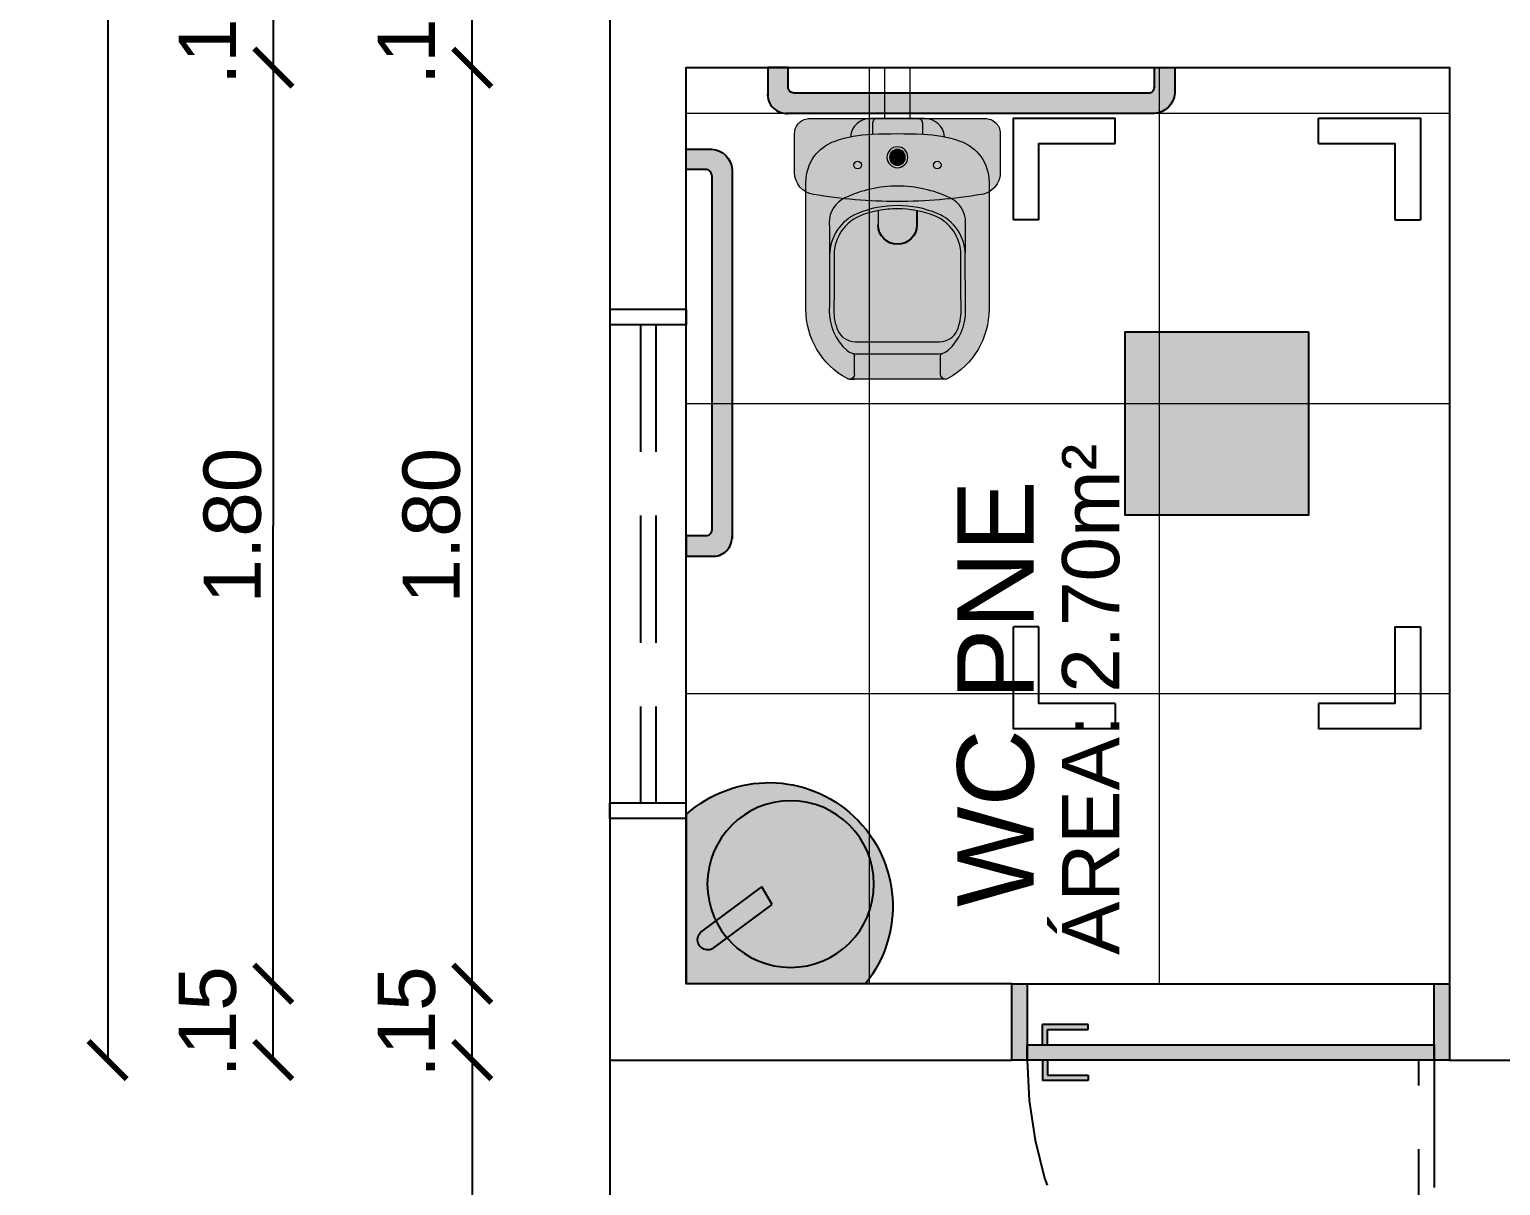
# Model space of a CAD drawing. Extents: x 3377 to 3790, y 1673 to 1846.
# Drawn here: x 3449.832 to 3452.723, y 1690.248 to 1692.519 of the extents above; entities that cross this region are included whole.
import ezdxf
from ezdxf.enums import TextEntityAlignment as Align

# ---------------------------------------------------------------- set-up
doc = ezdxf.new("R2010")
doc.units = 0
doc.header["$LTSCALE"] = 2
doc.header["$PDMODE"] = 32
doc.linetypes.add('HIDDEN2', pattern=[0.1875, 0.125, -0.0625])
for name, color, linetype, lineweight in [('. Alvenaria', 4, 'Continuous', 0), ('. hachura', 8, 'Continuous', 0), ('. TEXTO', 7, 'Continuous', 0), ('015', 8, 'Continuous', 15), ('A-PISO', 8, 'Continuous', 5)]:
    doc.layers.add(name, color=color, linetype=linetype, lineweight=lineweight)
for name, color, linetype in [('. Esquadria', 7, 'Continuous'), ('. Layaot', 8, 'Continuous'), ('A-PARED', 4, 'Continuous'), ('AI-Equip san', 1, 'Continuous'), ('ARQ-COTAS', 250, 'Continuous'), ('PROIEZIONI_finissime', 251, 'Continuous')]:
    doc.layers.add(name, color=color, linetype=linetype)
doc.styles.add('75_R80', font='arial.ttf', dxfattribs={"height": 0.15})
doc.styles.add('REGUA-60', font='arial.ttf', dxfattribs={"height": 0.1125})
doc.styles.add('ROMANS', font='arial.ttf')
doc.dimstyles.new('1-75', dxfattribs={"dimscale": 0.75, "dimtxt": 0.15, "dimasz": 0.1, "dimexe": 0.05, "dimexo": 0.1, "dimgap": 0.03, "dimtad": 1, "dimzin": 5, "dimdsep": 46, "dimtxsty": 'ROMANS', "dimblk": 'ARCHTICK', "dimcen": 0, "dimse1": 1, "dimse2": 1, "dimclrd": 1, "dimclre": 256, "dimclrt": 2, "dimadec": 0, "dimazin": 0, "dimtfac": 1, "dimtofl": 0, "dimtmove": 2, "dimatfit": 3, "dimldrblk": 'ARCHTICK', "dimfxl": 0.04, "dimtolj": 1, "dimtzin": 1, "dimarcsym": 0})

# ---------------------------------------------------------------- blocks, each defined once
blk = doc.blocks.new('PIA')
at = {"layer": '. Layaot'}
h = blk.add_hatch(color=254, dxfattribs=at)
h.dxf.hatch_style = 1
h.set_gradient(color1=(214, 214, 214), color2=(243, 241, 236), tint=1, name='INVSPHERICAL')
h.paths.add_polyline_path([(3669.8662, 131.4953), (3669.514, 131.4953), (3669.514, 131.1629, 0.923767)])
h.paths.add_polyline_path([(3669.5909, 131.4013, -0.194029), (3669.619, 131.429, -0.623221), (3669.8828, 131.2995, -1), (3669.5554, 131.2995, -0.169292)], flags=16)
h.paths.add_polyline_path([(3669.5362, 131.4087, -1), (3669.5762, 131.4087, -1)], flags=16)
h = blk.add_hatch(color=254, dxfattribs=at)
h.dxf.hatch_style = 1
h.set_gradient(color1=(214, 214, 214), color2=(214, 214, 214), tint=1, name='INVSPHERICAL')
h.paths.add_polyline_path([(3669.5942, 131.4053), (3669.6831, 131.3393), (3669.6623, 131.3051), (3669.5723, 131.3719, 0.115024), (3669.5554, 131.2995, 1), (3669.8828, 131.2995, 0.698617)])
h = blk.add_hatch(color=254, dxfattribs=at)
h.dxf.hatch_style = 1
h.set_gradient(color1=(214, 214, 214), color2=(132, 132, 132), tint=1, name='INVCYLINDER')
h.paths.add_polyline_path([(3669.5696, 131.4235), (3669.5666, 131.4258, 0.584519), (3669.5362, 131.4087, 0.212701), (3669.5428, 131.3938), (3669.5458, 131.3916, 0.584519), (3669.5762, 131.4087, 0.212701)])
h.paths.add_polyline_path([(3669.5942, 131.4053, 0.061156), (3669.5723, 131.3719), (3669.6623, 131.3051), (3669.6831, 131.3393)])
h.paths.add_polyline_path([(3669.5942, 131.4053), (3669.5696, 131.4235, -0.212701), (3669.5762, 131.4087, -0.584519), (3669.5458, 131.3916), (3669.5723, 131.3719, -0.061156)])
for p, q in [((3669.514, 131.1629), (3669.514, 131.4953)), ((3669.8662, 131.4953), (3669.514, 131.4953)), ((3669.5636, 131.428), (3669.6831, 131.3393)), ((3669.5428, 131.3938), (3669.6623, 131.3051)), ((3669.6831, 131.3393), (3669.6623, 131.3051))]:
    blk.add_line(p, q, dxfattribs=at)
blk.add_circle((3669.7191, 131.2995), 0.1637, dxfattribs=at)
for centre, radius, start, end in [((3669.6769, 131.3431), 0.2429, 227.8858, 38.8087), ((3669.5562, 131.4087), 0.02, 48.0318, 238.7716)]:
    blk.add_arc(centre, radius, start, end, dxfattribs=at)
blk = doc.blocks.new('fechadura')
for p, q in [((1565.0368, 630.001), (1565.0368, 629.971)), ((1565.0468, 630.001), (1565.0468, 629.971)), ((1565.0368, 629.971), (1565.0368, 629.961)), ((1565.1268, 629.961), (1565.0368, 629.961)), ((1565.0468, 629.971), (1565.1268, 629.971)), ((1565.1268, 629.971), (1565.1268, 629.961))]:
    blk.add_line(p, q)
blk = doc.blocks.new('P .86')
at = {"layer": '. Esquadria'}
h = blk.add_hatch(color=253, dxfattribs=at)
h.dxf.hatch_style = 1
h.set_gradient(color1=(173, 173, 173), color2=(91, 91, 91), tint=1, name='INVCYLINDER')
h.paths.add_polyline_path([(3863.1696, 601.0208), (3863.0796, 601.0208), (3863.0796, 601.0308), (3863.1596, 601.0308), (3863.1596, 601.0608), (3863.1696, 601.0608), (3863.1696, 601.0308)])
h.paths.add_polyline_path([(3863.1696, 601.1209), (3863.1696, 601.0908), (3863.1596, 601.0908), (3863.1596, 601.1209), (3863.0796, 601.1209), (3863.0796, 601.1309), (3863.1696, 601.1309)])
h = blk.add_hatch(color=34, dxfattribs=at)
h.dxf.hatch_style = 1
h.set_gradient(color1=(153, 76, 0), color2=(153, 133, 76), tint=1, name='INVCYLINDER')
h.paths.add_polyline_path([(3862.3996, 600.941), (3862.3696, 600.941), (3862.3696, 601.091), (3862.3996, 601.091)])
h = blk.add_hatch(color=34, dxfattribs=at)
h.dxf.hatch_style = 1
h.set_gradient(color1=(153, 76, 0), color2=(153, 133, 76), tint=1, name='CURVED')
h.paths.add_polyline_path([(3863.1996, 601.061), (3862.3996, 601.061), (3862.3996, 601.091), (3863.1996, 601.091)])
h = blk.add_hatch(color=34, dxfattribs=at)
h.dxf.hatch_style = 1
h.set_gradient(color1=(153, 76, 0), color2=(153, 133, 76), tint=1, name='INVCYLINDER')
h.paths.add_polyline_path([(3863.2296, 600.941), (3863.1996, 600.941), (3863.1996, 601.091), (3863.2296, 601.091)])
at = {"layer": '. Esquadria', "color": 1, "linetype": 'HIDDEN2'}
for p, q in [((3862.3996, 601.091), (3862.3996, 601.891)), ((3862.4296, 601.891), (3862.4296, 601.091))]:
    blk.add_line(p, q, dxfattribs=at)
at = {"layer": '. Esquadria', "color": 1}
blk.add_line((3862.4296, 601.891), (3862.3996, 601.891), dxfattribs=at)
at = {"layer": '. Esquadria'}
blk.add_line((3863.1996, 600.941), (3862.3996, 600.941), dxfattribs=at)
at = {"layer": '. Esquadria', "color": 2}
for points in [[(3862.3996, 601.091), (3862.3996, 600.941), (3862.3696, 600.941), (3862.3696, 601.091)], [(3863.1996, 601.091), (3863.1996, 601.061), (3862.3996, 601.061), (3862.3996, 601.091)], [(3863.2296, 601.091), (3863.2296, 600.941), (3863.1996, 600.941), (3863.1996, 601.091)]]:
    blk.add_lwpolyline(points, close=True, dxfattribs=at)
at = {"layer": '. Esquadria', "color": 1, "linetype": 'HIDDEN2'}
blk.add_arc((3862.4001, 601.0913), 0.7995, 359.9735, 87.8832, dxfattribs=at)
at = {"layer": '. Esquadria', "rotation": 180}
blk.add_blockref('fechadura', (5428.2064, 1231.0918), dxfattribs=at)
at = {"layer": '. Esquadria', "extrusion": (0, 0, -1), "zscale": -1}
blk.add_blockref('fechadura', (-5428.2064, -28.9402), dxfattribs=at)
blk = doc.blocks.new('barra 2')
at = {"layer": '. Layaot'}
h = blk.add_hatch(color=8, dxfattribs=at)
h.dxf.hatch_style = 1
h.set_gradient(color1=(128, 128, 128), color2=(214, 214, 214), rotation=90, tint=1, name='CYLINDER')
h.paths.add_polyline_path([(7845.748, 2406.6471), (7845.0224, 2406.6471, 0.376798), (7844.9824, 2406.6071), (7844.9824, 2406.5571), (7845.0224, 2406.5571), (7845.0224, 2406.5953, -0.414214), (7845.0342, 2406.6071), (7845.7306, 2406.6071, -0.414214), (7845.7424, 2406.5953), (7845.7424, 2406.5571), (7845.7824, 2406.5571), (7845.7824, 2406.6127, 0.371207)])
blk.add_line((7845.0342, 2406.6071), (7845.7306, 2406.6071), dxfattribs=at)
for points in [[(7845.0342, 2406.6071, 0.414214), (7845.0224, 2406.5953), (7845.0224, 2406.5571), (7844.9824, 2406.5571), (7844.9824, 2406.6071, -0.376798), (7845.0224, 2406.6471), (7845.748, 2406.6471)], [(7845.7306, 2406.6071, -0.414214), (7845.7424, 2406.5953), (7845.7424, 2406.5571), (7845.7824, 2406.5571), (7845.7824, 2406.6127)]]:
    blk.add_lwpolyline(points, format="xyb", dxfattribs=at)
blk.add_arc((7845.7452, 2406.6099), 0.0373, 355.7306, 94.2694, dxfattribs=at)
blk = doc.blocks.new('Assento acessível')
at = {"layer": '. Layaot'}
h = blk.add_hatch(color=160, dxfattribs=at)
h.dxf.hatch_style = 1
h.paths.add_polyline_path([(-0.22, 0.42), (-0.22, 0.78), (-0.58, 0.78), (-0.58, 0.42)])
h = blk.add_hatch(color=254, dxfattribs=at)
h.dxf.hatch_style = 1
h.paths.add_polyline_path([(-0.4233, 0.6992, 4.896979), (-0.4411, 0.7069), (-0.4386, 0.5874), (-0.3359, 0.5874), (-0.3019, 0.4999), (-0.2578, 0.5176), (-0.2648, 0.5333), (-0.2906, 0.5213), (-0.3228, 0.6053), (-0.4185, 0.6053), (-0.4185, 0.6242), (-0.3549, 0.6242), (-0.3549, 0.6418), (-0.4191, 0.6418)])
h.paths.add_polyline_path([(-0.4518, 0.6222), (-0.4518, 0.6459, 1.477731), (-0.3261, 0.5239), (-0.3447, 0.5342, -1.402115)])
for p, q in [((-0.6, 1.15), (-0.6, 1.2)), ((-0.2, 1.15), (-0.2, 1.2)), ((-0.75, 1), (-0.8, 1)), ((-0.05, 1), (0, 1)), ((-0.75, 0.2), (-0.8, 0.2)), ((-0.05, 0.2), (0, 0.2)), ((-0.6, 0.05), (-0.6, 0)), ((-0.2, 0.05), (-0.2, 0))]:
    blk.add_line(p, q, dxfattribs=at)
for points in [[(-0.6, 1.2), (-0.8, 1.2), (-0.8, 1)], [(0, 1), (0, 1.2), (-0.2, 1.2)], [(-0.6, 1.15), (-0.75, 1.15), (-0.75, 1)], [(-0.05, 1), (-0.05, 1.15), (-0.2, 1.15)], [(-0.8, 0.2), (-0.8, 0), (-0.6, 0)], [(-0.75, 0.2), (-0.75, 0.05), (-0.6, 0.05)], [(-0.2, 0), (0, 0), (0, 0.2)], [(-0.2, 0.05), (-0.05, 0.05), (-0.05, 0.2)]]:
    blk.add_lwpolyline(points, dxfattribs=at)
blk.add_lwpolyline([(-0.58, 0.78), (-0.58, 0.42), (-0.22, 0.42), (-0.22, 0.78)], close=True, dxfattribs=at)
blk = doc.blocks.new('P51_p')
at = {"layer": 'A-PARED', "true_color": 0xf2f2f2}
h = blk.add_hatch(color=7, dxfattribs=at)
h.dxf.hatch_style = 1
h.paths.add_polyline_path([(-0.0844, -0.4665, 0.337735), (-0.0884, -0.4614, 0.067099), (-0.081, -0.4624), (0.081, -0.4624, 0.067099), (0.0884, -0.4614, 0.337728), (0.0844, -0.4665), (0.0844, -0.5021, 0.402244), (0.094, -0.5121), (-0.0944, -0.5121, 0.4142), (-0.0844, -0.5021)])
h.paths.add_polyline_path([(-0.0489, -0.0089, -0.414215), (-0.04, 0), (0.04, 0, -0.414214), (0.0489, -0.0089), (0.0489, -0.0305, 0.017521), (-0.0489, -0.0305)], flags=17)
h.paths.add_polyline_path([(-0.0489, -0.0089, -0.414215), (-0.04, 0), (0.0529, 0, -0.383907), (0.0927, -0.0358, 0.043324), (0.0499, -0.0306, 0.01771), (-0.0489, -0.0305)])
h = blk.add_hatch(color=7, dxfattribs=at)
h.dxf.hatch_style = 1
h.paths.add_polyline_path([(0.0844, -0.4665, -0.337735), (0.0884, -0.4614, -0.067099), (0.081, -0.4624), (-0.081, -0.4624, -0.067099), (-0.0884, -0.4614, -0.337728), (-0.0844, -0.4665), (-0.0844, -0.5021, -0.402244), (-0.094, -0.5121), (0.0944, -0.5121, -0.4142), (0.0844, -0.5021)])
h.paths.add_polyline_path([(0.0489, -0.0089, 0.414215), (0.04, 0), (-0.04, 0, 0.414214), (-0.0489, -0.0089), (-0.0489, -0.0305, -0.017521), (0.0489, -0.0305)], flags=17)
h.paths.add_polyline_path([(0.0489, -0.0089, 0.414215), (0.04, 0), (-0.0529, 0, 0.383907), (-0.0927, -0.0358, -0.043324), (-0.0499, -0.0306, -0.01771), (0.0489, -0.0305)])
h = blk.add_hatch(color=7, dxfattribs=at)
h.dxf.hatch_style = 1
h.paths.add_polyline_path([(0.0489, -0.0089, 0.414215), (0.04, 0), (-0.04, 0, 0.414214), (-0.0489, -0.0089), (-0.0489, -0.0305, -0.017521), (0.0489, -0.0305)])
h = blk.add_hatch(color=7, dxfattribs=at)
h.dxf.hatch_style = 1
h.paths.add_polyline_path([(0.1226, -0.0442, 0.075777), (0.0489, -0.0305), (0.0489, -0.0305, 0.017521), (-0.0489, -0.0305), (-0.0489, -0.0305, 0.075777), (-0.1226, -0.0442, 0.31942), (-0.18, -0.1248), (-0.18, -0.3745, 0.273863), (-0.0992, -0.5109, 0.136488), (-0.094, -0.5121, 0.402244), (-0.0844, -0.5021), (-0.0844, -0.4665, 0.337735), (-0.0884, -0.4614, -0.114006), (-0.0994, -0.4554, -0.219669), (-0.134, -0.3771, 0.008003), (-0.134, -0.2048, -0.295958), (-0.1032, -0.1556, -0.109342), (0, -0.1328, -0.109342), (0.1032, -0.1556, -0.295958), (0.134, -0.2048, 0.008003), (0.134, -0.3771, -0.219668), (0.0994, -0.4554, -0.114007), (0.0884, -0.4614, 0.337728), (0.0844, -0.4665), (0.0844, -0.5021, 0.407906), (0.0942, -0.5121, 0.131537), (0.0992, -0.5109, 0.273863), (0.18, -0.3745), (0.18, -0.1248, 0.31942)])
h.paths.add_polyline_path([(-0.0782, -0.0839, -1), (-0.0782, -0.099, -1)], flags=16)
h.paths.add_polyline_path([(0.0782, -0.0839, -1), (0.0782, -0.099, -1)], flags=16)
h.paths.add_polyline_path([(0.1245, -0.2679, 0.312275), (0.0712, -0.1903, 0.042994), (0.0382, -0.1809), (0.0382, -0.2089, -1), (-0.0382, -0.2089), (-0.0382, -0.1809, 0.042994), (-0.0712, -0.1903, 0.312273), (-0.1245, -0.2679, -0.00507), (-0.1251, -0.3772, 0.107993), (-0.1172, -0.4163, 0.297512), (-0.0832, -0.4385), (0.0832, -0.4385, 0.297514), (0.1172, -0.4163, 0.107991), (0.1251, -0.3772, -0.00507)], flags=16)
h.paths.add_polyline_path([(0, -0.1328, 0.109342), (-0.1032, -0.1556, 0.295958), (-0.134, -0.2048, -0.002981), (-0.1333, -0.269, -0.305538), (-0.0781, -0.1864, -0.097448), (0, -0.171, -0.097448), (0.0781, -0.1864, -0.305539), (0.1333, -0.269, -0.002981), (0.134, -0.2048, 0.295958), (0.1032, -0.1556, 0.109342)], flags=17)
h.paths.add_polyline_path([(0.0382, -0.1809, 0.048111), (0, -0.1772, 0.048111), (-0.0382, -0.1809), (-0.0382, -0.2089, 1), (0.0382, -0.2089)], flags=16)
h.paths.add_polyline_path([(0, -0.171, 0.097448), (-0.0781, -0.1864, 0.305538), (-0.1333, -0.269, -0.005022), (-0.134, -0.3771, 0.219669), (-0.0994, -0.4554, 0.182501), (-0.081, -0.4624), (0.081, -0.4624, 0.182501), (0.0994, -0.4554, 0.219668), (0.134, -0.3771, -0.005022), (0.1333, -0.269, 0.305539), (0.0781, -0.1864, 0.097448)], flags=17)
h.paths.add_polyline_path([(0, -0.1772, -0.048111), (0.0382, -0.1809, -0.042994), (0.0712, -0.1903, -0.312275), (0.1245, -0.2679, 0.00507), (0.1251, -0.3772, -0.107991), (0.1172, -0.4163, -0.297514), (0.0832, -0.4385), (-0.0832, -0.4385, -0.297512), (-0.1172, -0.4163, -0.107993), (-0.1251, -0.3772, 0.00507), (-0.1245, -0.2679, -0.312273), (-0.0712, -0.1903, -0.091293)], flags=16)
at = {"layer": '015', "ltscale": 0.31}
for p, q in [((-0.025, 0), (-0.025, 0.1)), ((-0.025, 0.1), (0.025, 0.1)), ((0.025, 0), (0.025, 0.1))]:
    blk.add_line(p, q, dxfattribs=at)
at = {"layer": '015'}
for p, q in [((0.0844, -0.5021), (0.0844, -0.4665)), ((-0.094, -0.5121), (0.0942, -0.5121)), ((0.0942, -0.5121), (0.0844, -0.5121))]:
    blk.add_line(p, q, dxfattribs=at)
at = {"layer": '015', "ltscale": 0.31}
blk.add_lwpolyline([(-0.0926, -0.0351, -0.378909), (-0.0529, 0), (0.0529, 0, -0.378909), (0.0926, -0.0351)], format="xyb", dxfattribs=at)
at = {"layer": '015'}
for points in [[(-0.04, 0, 0.414214), (-0.0489, -0.0089), (-0.0489, -0.0308)], [(0.04, 0, -0.414214), (0.0489, -0.0089), (0.0489, -0.0308)], [(0.0844, -0.5021, 0.407906), (0.0942, -0.5121, 0.131537), (0.0992, -0.5109, 0.273863), (0.18, -0.3745), (0.18, -0.1248, 0.319419), (0.1226, -0.0442, 0.074713), (0.0499, -0.0306, 0.017899), (-0.0499, -0.0306, 0.074713), (-0.1226, -0.0442, 0.319419), (-0.18, -0.1248), (-0.18, -0.3745, 0.273863), (-0.0992, -0.5109, 0.136488), (-0.094, -0.5121, 0.402244), (-0.0844, -0.5021), (-0.0844, -0.4665, 0.337727), (-0.0884, -0.4614)], [(-0.1333, -0.269, -0.305538), (-0.0781, -0.1864, -0.097448), (0, -0.171, -0.097448), (0.0781, -0.1864, -0.305538), (0.1333, -0.269)]]:
    blk.add_lwpolyline(points, format="xyb", dxfattribs=at)
for points in [[(-0.0782, -0.0839, 1), (-0.0782, -0.099, 1)], [(0.0782, -0.0839, 1), (0.0782, -0.099, 1)], [(0.1032, -0.1556, -0.295956), (0.134, -0.2048, 0.008003), (0.134, -0.3771, -0.219669), (0.0994, -0.4554, -0.1825), (0.081, -0.4624), (-0.081, -0.4624, -0.1825), (-0.0994, -0.4554, -0.21967), (-0.134, -0.3771, 0.008003), (-0.134, -0.2048, -0.295956), (-0.1032, -0.1556, -0.109342), (0, -0.1328, -0.109342)], [(0.0382, -0.1809, -0.042994), (0.0712, -0.1903, -0.312272), (0.1245, -0.2679, 0.00507), (0.1251, -0.3772, -0.107996), (0.1172, -0.4163, -0.297508), (0.0832, -0.4385), (-0.0832, -0.4385, -0.297509), (-0.1172, -0.4163, -0.107996), (-0.1251, -0.3772, 0.00507), (-0.1245, -0.2679, -0.312272), (-0.0712, -0.1903, -0.091294), (0, -0.1772, -0.048111)]]:
    blk.add_lwpolyline(points, format="xyb", close=True, dxfattribs=at)
at = {"layer": '015', "ltscale": 0.16334}
blk.add_lwpolyline([(0.0382, -0.1809), (0.0382, -0.2099)], dxfattribs=at)
at = {"layer": '015'}
blk.add_arc((0.0898, -0.4665), 0.00533, 105.3551, 180, dxfattribs=at)
at = {"layer": 'A-PARED', "color": 7, "true_color": 0xf2f2f2}
blk.add_lwpolyline([(-0.0382, -0.1809), (-0.0382, -0.2089, 1), (0.0382, -0.2089)], format="xyb", dxfattribs=at)
blk = doc.blocks.new('A$C82d534e4')
at = {"layer": 'A-PARED', "true_color": 0xf2f2f2}
h = blk.add_hatch(color=7, dxfattribs=at)
h.dxf.hatch_style = 1
h.paths.add_polyline_path([(1.1596, 0.014, 0.365549), (1.1956, 0.0574), (1.1956, 0.1338, 0.417775), (1.1653, 0.1631), (0.8217, 0.1631, 0.424739), (0.7913, 0.1331), (0.7913, 0.0567, 0.267596), (0.8135, 0.019, 0.084782), (0.8273, 0.014, 0.042034), (0.9935, 0, 0.042035)])
h.paths.add_polyline_path([(0.9935, 0.0664, -1), (0.9935, 0.1074, -1)], flags=16)
h.paths.add_polyline_path([(0.9935, 0.0714, -1), (0.9935, 0.1024, -1)], flags=0)
h = blk.add_hatch(color=7, dxfattribs=at)
h.dxf.hatch_style = 1
h.paths.add_polyline_path([(0.9935, 0.0714, 1), (0.9935, 0.1024, 1)])
at = {"layer": 'A-PISO'}
for points in [[(1.1956, 0.1338, 0.417775), (1.1653, 0.1631), (0.8217, 0.1631, 0.417775), (0.7913, 0.1338), (0.7913, 0.0567, 0.267596), (0.8135, 0.019, 0.089925), (0.8282, 0.0138, 0.041809), (0.9935, 0, 0.041809), (1.1587, 0.0138, 0.366337), (1.1956, 0.0567)], [(0.9935, 0.0664, -1), (0.9935, 0.1074, -1)], [(0.9935, 0.0714, -1), (0.9935, 0.1024, -1)]]:
    blk.add_lwpolyline(points, format="xyb", close=True, dxfattribs=at)
blk = doc.blocks.new('_ARCHTICK')
at = {"color": 0, "linetype": 'ByBlock', "const_width": 0.15}
blk.add_lwpolyline([(-0.5, -0.5), (0.5, 0.5)], dxfattribs=at)
blk = doc.blocks.new('*D497')
at = {"layer": 'ARQ-COTAS', "color": 1, "lineweight": -2, "transparency": 16777216}
blk.add_line((3450.7023, 1690.6443), (3450.7023, 1692.4443), dxfattribs=at)
at = {"layer": 'Defpoints', "color": 0, "transparency": 16777216}
for p in [(3450.7023, 1692.4443), (3451.123, 1692.4443), (3451.763, 1690.6443)]:
    blk.add_point(p, dxfattribs=at)
at = {"layer": 'ARQ-COTAS', "color": 1, "lineweight": -2, "transparency": 16777216, "xscale": 0.07500000000000001, "yscale": 0.07500000000000001, "zscale": 0.07500000000000001}
for p, rotation in [((3450.7023, 1692.4443), 90), ((3450.7023, 1690.6443), 270)]:
    blk.add_blockref('_ARCHTICK', p, dxfattribs=dict(at, rotation=rotation))
at = {"layer": 'ARQ-COTAS', "color": 2, "transparency": 16777216, "insert": (3450.6224, 1691.5443), "char_height": 0.1125, "attachment_point": 5, "rotation": 90, "style": 'ROMANS'}
blk.add_mtext('\\A1;1.80', dxfattribs=at)
blk = doc.blocks.new('*D498')
at = {"layer": 'ARQ-COTAS', "color": 1, "lineweight": -2, "transparency": 16777216}
blk.add_line((3450.7023, 1692.4443), (3450.7023, 1692.5943), dxfattribs=at)
at = {"layer": 'Defpoints', "color": 0, "transparency": 16777216}
for p in [(3450.7023, 1692.5943), (3451.1228, 1692.5943), (3451.123, 1692.4443)]:
    blk.add_point(p, dxfattribs=at)
at = {"layer": 'ARQ-COTAS', "color": 1, "lineweight": -2, "transparency": 16777216, "xscale": 0.07500000000000001, "yscale": 0.07500000000000001, "zscale": 0.07500000000000001}
for p, rotation in [((3450.7023, 1692.5943), 90), ((3450.7023, 1692.4443), 270)]:
    blk.add_blockref('_ARCHTICK', p, dxfattribs=dict(at, rotation=rotation))
at = {"layer": 'ARQ-COTAS', "color": 2, "transparency": 16777216, "insert": (3450.5736, 1692.5193), "char_height": 0.1125, "attachment_point": 5, "rotation": 90, "style": 'ROMANS'}
blk.add_mtext('\\A1;.15', dxfattribs=at)
blk = doc.blocks.new('*D474')
at = {"layer": 'ARQ-COTAS', "color": 1, "lineweight": -2, "transparency": 16777216}
blk.add_line((3450.7023, 1690.4943), (3450.7023, 1690.6443), dxfattribs=at)
at = {"layer": 'Defpoints', "color": 0, "transparency": 16777216}
for p in [(3450.7023, 1690.6443), (3451.1227, 1690.6443), (3451.123, 1690.4943)]:
    blk.add_point(p, dxfattribs=at)
at = {"layer": 'ARQ-COTAS', "color": 1, "lineweight": -2, "transparency": 16777216, "xscale": 0.07500000000000001, "yscale": 0.07500000000000001, "zscale": 0.07500000000000001}
for p, rotation in [((3450.7023, 1690.6443), 90), ((3450.7023, 1690.4943), 270)]:
    blk.add_blockref('_ARCHTICK', p, dxfattribs=dict(at, rotation=rotation))
at = {"layer": 'ARQ-COTAS', "color": 2, "transparency": 16777216, "insert": (3450.5736, 1690.5693), "char_height": 0.1125, "attachment_point": 5, "rotation": 90, "style": 'ROMANS'}
blk.add_mtext('\\A1;.15', dxfattribs=at)
blk = doc.blocks.new('*D512')
at = {"layer": 'ARQ-COTAS', "color": 1, "lineweight": -2, "transparency": 16777216}
blk.add_line((3450.7023, 1690.4943), (3450.7023, 1689.2943), dxfattribs=at)
at = {"layer": 'Defpoints', "color": 0, "transparency": 16777216}
for p in [(3451.123, 1690.4943), (3450.7023, 1689.2943), (3450.9729, 1689.2943)]:
    blk.add_point(p, dxfattribs=at)
at = {"layer": 'ARQ-COTAS', "color": 1, "lineweight": -2, "transparency": 16777216, "xscale": 0.07500000000000001, "yscale": 0.07500000000000001, "zscale": 0.07500000000000001}
for p, rotation in [((3450.7023, 1690.4943), 90), ((3450.7023, 1689.2943), 270)]:
    blk.add_blockref('_ARCHTICK', p, dxfattribs=dict(at, rotation=rotation))
at = {"layer": 'ARQ-COTAS', "color": 2, "transparency": 16777216, "insert": (3450.6223, 1689.8943), "char_height": 0.1125, "attachment_point": 5, "rotation": 90, "style": 'ROMANS'}
blk.add_mtext('\\A1;1.20', dxfattribs=at)
blk = doc.blocks.new('*D513')
at = {"layer": 'ARQ-COTAS', "color": 1, "lineweight": -2, "transparency": 16777216}
blk.add_line((3450.3111, 1690.4945), (3450.3111, 1690.6445), dxfattribs=at)
at = {"layer": 'Defpoints', "color": 0, "transparency": 16777216}
for p in [(3450.3111, 1690.6445), (3451.123, 1690.6443), (3451.123, 1690.4943)]:
    blk.add_point(p, dxfattribs=at)
at = {"layer": 'ARQ-COTAS', "color": 1, "lineweight": -2, "transparency": 16777216, "xscale": 0.07500000000000001, "yscale": 0.07500000000000001, "zscale": 0.07500000000000001}
for p, rotation in [((3450.3111, 1690.6445), 89.99122341164093), ((3450.3111, 1690.4945), 269.9912234116409)]:
    blk.add_blockref('_ARCHTICK', p, dxfattribs=dict(at, rotation=rotation))
at = {"layer": 'ARQ-COTAS', "color": 2, "transparency": 16777216, "insert": (3450.1824, 1690.5695), "char_height": 0.1125, "attachment_point": 5, "rotation": 89.9912, "style": 'ROMANS'}
blk.add_mtext('\\A1;.15', dxfattribs=at)
blk = doc.blocks.new('*D514')
at = {"layer": 'ARQ-COTAS', "color": 1, "lineweight": -2, "transparency": 16777216}
blk.add_line((3450.3111, 1690.6445), (3450.3114, 1692.4445), dxfattribs=at)
at = {"layer": 'Defpoints', "color": 0, "transparency": 16777216}
for p in [(3450.3114, 1692.4445), (3451.123, 1692.4443), (3451.123, 1690.6443)]:
    blk.add_point(p, dxfattribs=at)
at = {"layer": 'ARQ-COTAS', "color": 1, "lineweight": -2, "transparency": 16777216, "xscale": 0.07500000000000001, "yscale": 0.07500000000000001, "zscale": 0.07500000000000001}
for p, rotation in [((3450.3114, 1692.4445), 89.99122341172746), ((3450.3111, 1690.6445), 269.9912234117275)]:
    blk.add_blockref('_ARCHTICK', p, dxfattribs=dict(at, rotation=rotation))
at = {"layer": 'ARQ-COTAS', "color": 2, "transparency": 16777216, "insert": (3450.2313, 1691.5445), "char_height": 0.1125, "attachment_point": 5, "rotation": 89.9912, "style": 'ROMANS'}
blk.add_mtext('\\A1;1.80', dxfattribs=at)
blk = doc.blocks.new('*D475')
at = {"layer": 'ARQ-COTAS', "color": 1, "lineweight": -2, "transparency": 16777216}
blk.add_line((3450.3114, 1692.4445), (3450.3114, 1692.5944), dxfattribs=at)
at = {"layer": 'Defpoints', "color": 0, "transparency": 16777216}
for p in [(3450.3114, 1692.5944), (3451.1228, 1692.5943), (3451.123, 1692.4443)]:
    blk.add_point(p, dxfattribs=at)
at = {"layer": 'ARQ-COTAS', "color": 1, "lineweight": -2, "transparency": 16777216, "xscale": 0.07500000000000001, "yscale": 0.07500000000000001, "zscale": 0.07500000000000001}
for p, rotation in [((3450.3114, 1692.5944), 89.99122341172746), ((3450.3114, 1692.4445), 269.9912234117275)]:
    blk.add_blockref('_ARCHTICK', p, dxfattribs=dict(at, rotation=rotation))
at = {"layer": 'ARQ-COTAS', "color": 2, "transparency": 16777216, "insert": (3450.1827, 1692.5195), "char_height": 0.1125, "attachment_point": 5, "rotation": 89.9912, "style": 'ROMANS'}
blk.add_mtext('\\A1;.15', dxfattribs=at)
blk = doc.blocks.new('*D515')
at = {"layer": 'ARQ-COTAS', "color": 1, "lineweight": -2, "transparency": 16777216}
blk.add_line((3449.9858, 1699.8943), (3449.9858, 1690.4943), dxfattribs=at)
at = {"layer": 'Defpoints', "color": 0, "transparency": 16777216}
for p in [(3450.9729, 1699.8943), (3449.9858, 1690.4943), (3450.973, 1690.4943)]:
    blk.add_point(p, dxfattribs=at)
at = {"layer": 'ARQ-COTAS', "color": 1, "lineweight": -2, "transparency": 16777216, "xscale": 0.07500000000000001, "yscale": 0.07500000000000001, "zscale": 0.07500000000000001}
for p, rotation in [((3449.9858, 1699.8943), 90), ((3449.9858, 1690.4943), 270)]:
    blk.add_blockref('_ARCHTICK', p, dxfattribs=dict(at, rotation=rotation))
at = {"layer": 'ARQ-COTAS', "color": 2, "transparency": 16777216, "insert": (3449.9058, 1695.1943), "char_height": 0.1125, "attachment_point": 5, "rotation": 90, "style": 'ROMANS'}
blk.add_mtext('\\A1;9.40', dxfattribs=at)
blk = doc.blocks.new('*D523')
at = {"layer": 'ARQ-COTAS', "color": 1, "lineweight": -2, "transparency": 16777216}
blk.add_line((3454.423, 1688.5648), (3450.973, 1688.5648), dxfattribs=at)
at = {"layer": 'Defpoints', "color": 0, "transparency": 16777216}
for p in [(3450.973, 1690.4943), (3454.423, 1690.4943), (3450.973, 1688.5648)]:
    blk.add_point(p, dxfattribs=at)
at = {"layer": 'ARQ-COTAS', "color": 1, "lineweight": -2, "transparency": 16777216, "xscale": 0.07500000000000001, "yscale": 0.07500000000000001, "zscale": 0.07500000000000001}
for p, rotation in [((3450.973, 1688.5648), 180.0000504460488), ((3454.423, 1688.5648), 5.044604885817705e-05)]:
    blk.add_blockref('_ARCHTICK', p, dxfattribs=dict(at, rotation=rotation))
at = {"layer": 'ARQ-COTAS', "color": 2, "transparency": 16777216, "insert": (3452.698, 1688.6448), "char_height": 0.1125, "attachment_point": 5, "rotation": 0.0001, "style": 'ROMANS'}
blk.add_mtext('\\A1;3.45', dxfattribs=at)
blk = doc.blocks.new('A$Cee03f338')
at = {"layer": '. Esquadria', "color": 1, "linetype": 'HIDDEN2'}
for p, q in [((0, 1), (0, 0.97)), ((0, 1), (0.15, 1)), ((0.15, 1), (0.15, 0.97)), ((0, 0.97), (0.15, 0.97)), ((0.06, 0.97), (0.06, 0.03)), ((0.09, 0.97), (0.09, 0.03)), ((0, 0.03), (0.15, 0.03)), ((0, 0), (0, 0.03)), ((0.15, 0), (0.15, 0.03)), ((0, 0), (0.15, 0))]:
    blk.add_line(p, q, dxfattribs=at)
blk = doc.blocks.new('*D927')
at = {"layer": 'ARQ-COTAS', "color": 1, "lineweight": -2, "transparency": 16777216}
blk.add_line((3454.423, 1684.7292), (3450.973, 1684.7292), dxfattribs=at)
at = {"layer": 'Defpoints', "color": 0, "transparency": 16777216}
for p in [(3450.973, 1690.4943), (3454.423, 1687.2443), (3450.973, 1684.7292)]:
    blk.add_point(p, dxfattribs=at)
at = {"layer": 'ARQ-COTAS', "color": 1, "lineweight": -2, "transparency": 16777216, "xscale": 0.07500000000000001, "yscale": 0.07500000000000001, "zscale": 0.07500000000000001, "rotation": 180}
blk.add_blockref('_ARCHTICK', (3450.973, 1684.7292), dxfattribs=at)
at = {"layer": 'ARQ-COTAS', "color": 1, "lineweight": -2, "transparency": 16777216, "xscale": 0.07500000000000001, "yscale": 0.07500000000000001, "zscale": 0.07500000000000001}
blk.add_blockref('_ARCHTICK', (3454.423, 1684.7292), dxfattribs=at)
at = {"layer": 'ARQ-COTAS', "color": 2, "transparency": 16777216, "insert": (3452.698, 1684.8092), "char_height": 0.1125, "attachment_point": 5, "style": 'ROMANS'}
blk.add_mtext('\\A1;3.45', dxfattribs=at)

msp = doc.modelspace()

# ---------------------------------------------------------------- hatches: boundary and pattern name
at = {"layer": '. hachura', "ltscale": 10}
h = msp.add_hatch(dxfattribs=at)
h.set_pattern_fill('_USER', color=256, scale=0.57, style=0, double=1, pattern_type=0)
h.set_pattern_definition([(360, (3452.623, 1690.6443), (2e-16, 0.57), []), (90, (3452.623, 1690.6443), (-0.57, 1e-16), [])])
h.paths.add_polyline_path([(3451.123, 1690.6443), (3451.123, 1692.4443), (3452.623, 1692.4443), (3452.623, 1690.6443)])

# ---------------------------------------------------------------- linework, layer by layer
at = {"layer": '. Alvenaria'}
for q in [(3451.123, 1690.6443), (3451.763, 1690.4943)]:
    msp.add_line((3451.763, 1690.6443), q, dxfattribs=at)
msp.add_line((3452.623, 1692.4443), (3452.623, 1692.4443))
at = {"layer": 'A-PARED'}
msp.add_lwpolyline([(3450.9729, 1699.8943), (3450.973, 1691.5243), (3450.973, 1691.4843), (3450.973, 1691.4843), (3450.973, 1690.4943), (3451.763, 1690.4943), (3451.763, 1690.6443), (3451.4751, 1690.6443), (3451.123, 1690.6443), (3451.123, 1691.4843), (3451.123, 1691.5243), (3451.123, 1691.5243), (3451.123, 1692.4443), (3452.623, 1692.4443), (3452.623, 1690.4943), (3452.773, 1690.4943)], dxfattribs=at)
at = {"layer": 'PROIEZIONI_finissime'}
msp.add_lwpolyline([(3450.973, 1690.4943), (3450.973, 1689.2943), (3454.423, 1689.2943), (3454.423, 1687.2443), (3455.8528, 1687.2443)], dxfattribs=at)

# ---------------------------------------------------------------- block references
at = {"layer": '. Esquadria', "rotation": 179.9993340319942}
msp.add_blockref('P .86', (7314.9996, 2291.5404), dxfattribs=at)
at = {"layer": '. Layaot'}
for p, rotation in [((11297.0934, 4098.9102), 179.9993340181409), ((1044.6571, 9537.2947), 269.9993340181408)]:
    msp.add_blockref('barra 2', p, dxfattribs=dict(at, rotation=rotation))
at = {"layer": '. Layaot', "xscale": -1}
for name, p, rotation in [('Assento acessível', (3451.7659, 1691.1453), 359.999334031994), ('PIA', (-218.3895, 1822.1823), 179.9993340822668)]:
    msp.add_blockref(name, p, dxfattribs=dict(at, rotation=rotation))
at = {"xscale": -1}
msp.add_blockref('A$Cee03f338', (3451.123, 1690.9693), dxfattribs=at)
at = {"layer": 'A-PARED', "xscale": -1}
msp.add_blockref('A$C82d534e4', (3452.5315, 1692.1813), dxfattribs=at)
at = {"layer": 'AI-Equip san', "linetype": 'Continuous', "xscale": -1}
msp.add_blockref('P51_p', (3451.5381, 1692.3443), dxfattribs=at)

# ---------------------------------------------------------------- texts
at = {"layer": '. TEXTO', "color": 1, "style": 'REGUA-60'}
msp.add_text('ÁREA: 2.70m²', height=0.1125, rotation=90, dxfattribs=at).set_placement((3451.9177, 1691.2032), align=Align.MIDDLE_CENTER)
at = {"layer": '. TEXTO', "color": 3, "style": '75_R80'}
msp.add_text('WC PNE', height=0.15, rotation=90, dxfattribs=at).set_placement((3451.8055, 1690.7951))

# ---------------------------------------------------------------- dimensions: what is measured, and where the dimension line sits
at = {"layer": 'ARQ-COTAS'}
for base, p1, p2, angle, picture, middle in [((3449.9858, 1690.4943), (3450.9729, 1699.8943), (3450.973, 1690.4943), 90, '*D515', (3449.9058, 1695.1943)), ((3450.3114, 1692.5944), (3451.123, 1692.4443), (3451.1228, 1692.5943), 269.9912, '*D475', (3450.1827, 1692.5195)), ((3450.7023, 1692.5943), (3451.123, 1692.4443), (3451.1228, 1692.5943), 270, '*D498', (3450.5736, 1692.5193)), ((3450.3114, 1692.4445), (3451.123, 1690.6443), (3451.123, 1692.4443), 269.9912, '*D514', (3450.2313, 1691.5445)), ((3450.7023, 1692.4443), (3451.763, 1690.6443), (3451.123, 1692.4443), 270, '*D497', (3450.6224, 1691.5443)), ((3450.7023, 1690.6443), (3451.123, 1690.4943), (3451.1227, 1690.6443), 270, '*D474', (3450.5736, 1690.5693)), ((3450.7023, 1689.2943), (3451.123, 1690.4943), (3450.9729, 1689.2943), 270, '*D512', (3450.6223, 1689.8943)), ((3450.973, 1684.7292), (3454.423, 1687.2443), (3450.973, 1690.4943), 180, '*D927', (3452.698, 1684.8092))]:
    dim = msp.add_linear_dim(base=base, p1=p1, p2=p2, angle=angle, dimstyle='1-75', dxfattribs=at)
    dim.commit()
    dim.dimension.update_dxf_attribs({"geometry": picture, "text_midpoint": middle})
for p1, p2, distance, picture, middle in [((3451.123, 1690.4943), (3451.123, 1690.6443), 0.8119, '*D513', (3450.1824, 1690.5695)), ((3454.423, 1690.4943), (3450.973, 1690.4943), 1.9295, '*D523', (3452.698, 1688.6448))]:
    dim = msp.add_aligned_dim(p1=p1, p2=p2, distance=distance, dimstyle='1-75', dxfattribs=at)
    dim.commit()
    dim.dimension.update_dxf_attribs({"geometry": picture, "text_midpoint": middle})

doc.saveas('drawing.dxf')
